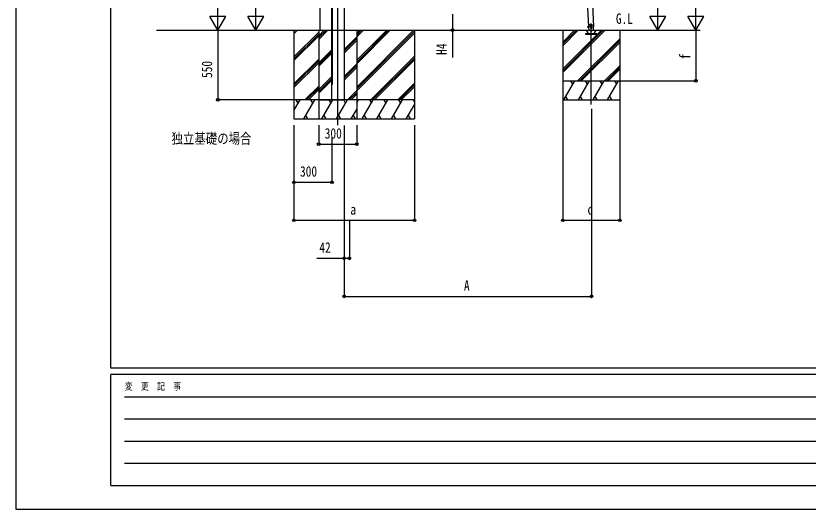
# Model space of a CAD drawing. Units: millimetres, scale not verified. Extents: x -10512 to 10512, y -7425 to 7425.
# Drawn here: x -10512 to -4265, y -7425 to -3533 of the extents above; entities that cross this region are included whole.
import ezdxf
from ezdxf.enums import TextEntityAlignment as Align

# ---------------------------------------------------------------- set-up
doc = ezdxf.new("R2010")
doc.units = ezdxf.units.MM
doc.header["$LTSCALE"] = 30
for name, color, linetype in [('0-2_USER1', 3, 'Continuous'), ('0-4_YKK_12', 2, 'Continuous'), ('0-5_YKK_A1', 4, 'Continuous'), ('0-6_YKK_D', 6, 'Continuous'), ('0-7_YKK_ZWAK', 7, 'Continuous')]:
    doc.layers.add(name, color=color, linetype=linetype)
doc.styles.add('ＭＳ ゴシック', font='')
doc.styles.get('ＭＳ ゴシック').set_extended_font_data('MS Gothic')

msp = doc.modelspace()

# ---------------------------------------------------------------- linework, layer by layer
at = {"layer": '0-4_YKK_12'}
for p, q in [((-8018.5, -920.41), (-8018.5, -4073.39)), ((-7974.5, -4395.91), (-7974.49, -1148.41)), ((-5975.18, -4232.64), (-5975.18, -3636.45))]:
    msp.add_line(p, q, dxfattribs=at)
at = {"layer": '0-5_YKK_A1'}
for p, q in [((-8112.5, -3645.91), (-8112.5, -927.74)), ((-6008.02, -2631.6), (-5956.36, -3617.47)), ((-5995.89, -3619.84), (-6005.77, -3620.36)), ((-5995.9, -3619.54), (-5994.57, -3644.91)), ((-5985.1, -3605.96), (-5969.92, -3605.16)), ((-5976.85, -3618.05), (-5978.16, -3593.07)), ((-5956.32, -3644.91), (-5957.75, -3617.54)), ((-9402.9, -3645.91), (-5116.09, -3645.91)), ((-8319.4, -3645.91), (-8319.4, -4345.91)), ((-8319.4, -3673.3), (-8292.02, -3645.91)), ((-8319.4, -3659.15), (-8306.16, -3645.91)), ((-8319.4, -3857.14), (-8124.5, -3662.24)), ((-8319.4, -3871.28), (-8124.5, -3676.39)), ((-8124.5, -3645.91), (-8124.5, -4345.91)), ((-8124.5, -3690.09), (-8080.32, -3645.91)), ((-8124.5, -3704.24), (-8066.18, -3645.91)), ((-8124.5, -3718.38), (-8052.04, -3645.91)), ((-7824.5, -4094.87), (-7375.54, -3645.91)), ((-7824.5, -3911.03), (-7559.39, -3645.91)), ((-7824.5, -3882.74), (-7587.67, -3645.91)), ((-7824.5, -3896.88), (-7573.53, -3645.91)), ((-7824.5, -3698.9), (-7771.52, -3645.91)), ((-7824.5, -3684.75), (-7785.66, -3645.91)), ((-7824.5, -3670.61), (-7799.8, -3645.91)), ((-7824.5, -3645.91), (-7824.5, -4345.91)), ((-7824.5, -4109.02), (-7369.4, -3653.92)), ((-7824.5, -4123.16), (-7369.4, -3668.06)), ((-7369.4, -3645.91), (-7369.4, -4345.91)), ((-6200.18, -3645.91), (-6200.18, -4195.91)), ((-6200.18, -3951.87), (-5894.21, -3645.91)), ((-6200.18, -3966.01), (-5880.07, -3645.91)), ((-6200.18, -3980.16), (-5865.93, -3645.91)), ((-6200.18, -3768.03), (-6078.06, -3645.91)), ((-6200.18, -3753.88), (-6092.2, -3645.91)), ((-6200.18, -3739.74), (-6106.35, -3645.91)), ((-6015.17, -3644.91), (-5935.18, -3644.91)), ((-6015.17, -3645.91), (-6015.17, -3644.91)), ((-6015.17, -3645.91), (-5935.18, -3645.91)), ((-5996.48, -3671.91), (-6011.2, -3646.41)), ((-5981.76, -3629.41), (-5971.58, -3628.88)), ((-5981.17, -3650.91), (-5969.17, -3650.91)), ((-5976.4, -3634.24), (-5976.94, -3624.05)), ((-5975.17, -3679.91), (-5975.17, -3641.91)), ((-5939.14, -3646.41), (-5953.86, -3671.91)), ((-5935.18, -3644.91), (-5935.18, -3645.91)), ((-5750.18, -3645.91), (-5750.18, -4195.91)), ((-8319.4, -3885.43), (-8124.5, -3690.53)), ((-7924.5, -3798.46), (-7824.5, -3698.46)), ((-7924.5, -3812.6), (-7824.5, -3712.6)), ((-7924.5, -3826.74), (-7824.5, -3726.75)), ((-6082.09, -4045.91), (-5750.18, -3714.01)), ((-6067.94, -4045.91), (-5750.18, -3728.15)), ((-6053.8, -4045.91), (-5750.18, -3742.29)), ((-8124.5, -3902.22), (-8024.5, -3802.23)), ((-8124.5, -3916.37), (-8024.5, -3816.37)), ((-8124.5, -3930.51), (-8024.5, -3830.51)), ((-7713.41, -4195.91), (-7369.4, -3851.91)), ((-7699.27, -4195.91), (-7369.4, -3866.05)), ((-8319.4, -4069.27), (-8124.5, -3874.37)), ((-8319.4, -4083.42), (-8124.5, -3888.52)), ((-8319.4, -4097.56), (-8124.5, -3902.66)), ((-7924.5, -4010.59), (-7824.5, -3910.59)), ((-7924.5, -4024.73), (-7824.5, -3924.73)), ((-7685.12, -4195.91), (-7369.4, -3880.19)), ((-5869.95, -4045.91), (-5750.18, -3926.14)), ((-7924.5, -4038.87), (-7824.5, -3938.88)), ((-5855.81, -4045.91), (-5750.18, -3940.28)), ((-5841.67, -4045.91), (-5750.18, -3954.42)), ((-8124.5, -4114.36), (-8024.5, -4014.36)), ((-8124.5, -4128.5), (-8024.5, -4028.5)), ((-8124.5, -4142.64), (-8024.5, -4042.64)), ((-6200.18, -4045.91), (-5750.18, -4045.91)), ((-6191.93, -4195.91), (-6105.33, -4045.91)), ((-6120.33, -4071.9), (-6135.33, -4045.91)), ((-6076.46, -4195.91), (-5989.86, -4045.91)), ((-6004.86, -4071.9), (-6019.86, -4045.91)), ((-5960.99, -4195.91), (-5874.39, -4045.91)), ((-5889.39, -4071.9), (-5904.39, -4045.91)), ((-5845.52, -4195.91), (-5758.92, -4045.91)), ((-5773.92, -4071.89), (-5788.92, -4045.91)), ((-8233.91, -4195.91), (-8124.5, -4086.51)), ((-8219.77, -4195.91), (-8124.5, -4100.65)), ((-8205.62, -4195.91), (-8124.5, -4114.79)), ((-7897.69, -4195.91), (-7824.5, -4122.72)), ((-7501.28, -4195.91), (-7369.4, -4064.04)), ((-7487.13, -4195.91), (-7369.4, -4078.18)), ((-7472.99, -4195.91), (-7369.4, -4092.32)), ((-7883.55, -4195.91), (-7824.5, -4136.86)), ((-7869.41, -4195.91), (-7824.5, -4151.01)), ((-6176.93, -4169.93), (-6161.93, -4195.91)), ((-6061.46, -4169.93), (-6046.46, -4195.91)), ((-5945.99, -4169.93), (-5930.99, -4195.91)), ((-5830.52, -4169.93), (-5815.52, -4195.91)), ((-7369.4, -4195.91), (-8319.4, -4195.91)), ((-8319.4, -4279.75), (-8271, -4195.91)), ((-8286, -4221.89), (-8301, -4195.91)), ((-8242.13, -4345.91), (-8155.53, -4195.91)), ((-8170.53, -4221.9), (-8185.53, -4195.91)), ((-7824.5, -4195.91), (-8124.5, -4195.91)), ((-8112.5, -4195.91), (-7925.8, -4195.91)), ((-8098.81, -4345.91), (-8012.21, -4195.91)), ((-8027.21, -4221.9), (-8042.21, -4195.91)), ((-8024.5, -4195.91), (-7924.5, -4195.91)), ((-7983.34, -4345.91), (-7896.74, -4195.91)), ((-7911.74, -4221.9), (-7926.74, -4195.91)), ((-7824.5, -4222.55), (-7809.12, -4195.91)), ((-7824.12, -4221.9), (-7824.5, -4221.24)), ((-7780.25, -4345.91), (-7693.65, -4195.91)), ((-7723.65, -4195.91), (-7708.65, -4221.89)), ((-7664.78, -4345.91), (-7578.18, -4195.91)), ((-7593.18, -4221.9), (-7608.18, -4195.91)), ((-7549.31, -4345.91), (-7462.71, -4195.91)), ((-7477.71, -4221.9), (-7492.71, -4195.91)), ((-7433.84, -4345.91), (-7369.4, -4234.3)), ((-7369.4, -4209.49), (-7377.24, -4195.91)), ((-6200.18, -4195.91), (-5750.18, -4195.91)), ((-7867.87, -4345.91), (-7824.5, -4270.79)), ((-8319.4, -4345.91), (-7369.4, -4345.91)), ((-8227.13, -4319.93), (-8212.14, -4345.91)), ((-8126.66, -4345.91), (-8124.5, -4342.17)), ((-8124.5, -4345.91), (-7824.5, -4345.91)), ((-8083.81, -4319.93), (-8068.81, -4345.91)), ((-7968.34, -4319.93), (-7953.34, -4345.91)), ((-7852.87, -4319.93), (-7837.88, -4345.91)), ((-7765.25, -4319.93), (-7750.26, -4345.91)), ((-7649.78, -4319.93), (-7634.78, -4345.91)), ((-7534.31, -4319.93), (-7519.31, -4345.91)), ((-7418.84, -4319.93), (-7403.84, -4345.91))]:
    msp.add_line(p, q, dxfattribs=at)
for points in [[(-8024.5, -1150.91), (-8024.5, -3645.91), (-8024.5, -4195.91)], [(-7924.5, -1150.91), (-7924.5, -3645.91), (-7924.5, -4195.91)], [(-6048.97, -2633.74), (-5997.3, -3619.61), (-5956.36, -3617.47)], [(-6005.77, -3620.36), (-6005.67, -3622.35), (-5995.78, -3621.83)]]:
    msp.add_lwpolyline(points, dxfattribs=at)
for points in [[(-5977.9, -3598.07), (-5984.2, -3602.15), (-5983.8, -3609.65), (-5977.12, -3613.06), (-5970.82, -3608.97), (-5971.21, -3601.47)], [(-5930.42, -3676.91), (-5930.42, -3674.91), (-6020.42, -3674.91), (-6020.42, -3676.91)]]:
    msp.add_lwpolyline(points, close=True, dxfattribs=at)
for centre, radius in [((-5977.51, -3605.56), 8.5), ((-5977.51, -3605.56), 7.7), ((-5977.51, -3605.56), 6.5), ((-5976.67, -3629.14), 4), ((-5975.17, -3650.91), 4.25), ((-5975.17, -3650.91), 4)]:
    msp.add_circle(centre, radius, dxfattribs=at)
for centre, radius, start, end in [((-6012.07, -3646.91), 1, 30, 90), ((-5991.29, -3668.91), 6, 210, 270), ((-5959.06, -3668.91), 6, 270, 330), ((-5938.27, -3646.91), 1, 90, 150)]:
    msp.add_arc(centre, radius, start, end, dxfattribs=at)
at = {"layer": '0-6_YKK_D'}
for p, q in [((-8919.4, -3645.91), (-8919.4, -3429.41)), ((-8619.4, -3645.91), (-8619.4, -3429.41)), ((-5450.18, -3645.91), (-5450.18, -3429.41)), ((-5150.18, -3645.91), (-5150.18, -3429.41)), ((-8919.4, -3645.91), (-8981.9, -3537.66)), ((-8856.9, -3537.66), (-8981.9, -3537.66)), ((-8919.4, -3645.91), (-8856.9, -3537.66)), ((-8619.4, -3645.91), (-8681.9, -3537.66)), ((-8556.9, -3537.66), (-8681.9, -3537.66)), ((-8619.4, -3645.91), (-8556.9, -3537.66)), ((-5450.18, -3645.91), (-5512.68, -3537.66)), ((-5387.68, -3537.66), (-5512.68, -3537.66)), ((-5450.18, -3645.91), (-5387.68, -3537.66)), ((-5150.18, -3645.91), (-5212.68, -3537.66)), ((-5087.68, -3537.66), (-5212.68, -3537.66)), ((-5150.18, -3645.91), (-5087.68, -3537.66)), ((-8919.4, -3645.91), (-8919.4, -4195.91)), ((-8619.9, -3645.91), (-8618.4, -3645.91)), ((-5450.18, -3645.91), (-5449.18, -3645.91)), ((-5150.18, -3645.91), (-5150.18, -4045.91)), ((-5749.18, -4045.91), (-5149.18, -4045.91)), ((-8320.4, -4195.91), (-8920.4, -4195.91)), ((-6200.18, -4196.91), (-6200.18, -5146.91)), ((-5750.18, -4196.91), (-5750.18, -5146.91)), ((-5973.53, -4265.08), (-5973.53, -5746.91)), ((-8319.4, -4395.91), (-8319.4, -5146.91)), ((-8319.4, -4395.91), (-8319.4, -4846.91)), ((-8124.5, -4395.91), (-8124.5, -4546.91)), ((-7924.5, -4398.82), (-7924.5, -5446.91)), ((-7824.5, -4395.91), (-7824.5, -4546.91)), ((-7369.4, -4395.91), (-7369.4, -5146.91)), ((-8019.4, -4489.61), (-8019.4, -4846.91)), ((-7924.5, -4472.41), (-7924.5, -5746.91)), ((-8124.5, -4545.91), (-7824.5, -4545.91)), ((-8319.4, -4845.91), (-8019.4, -4845.91)), ((-8319.4, -5145.91), (-7369.4, -5145.91)), ((-7882.5, -5146.91), (-7882.5, -5446.91)), ((-6200.18, -5145.91), (-5750.18, -5145.91)), ((-7924.5, -5745.91), (-5973.53, -5745.91))]:
    msp.add_line(p, q, dxfattribs=at)
for points in [[(-7069.4, -3519.91), (-7069.4, -3645.91), (-7069.4, -3860.41)], [(-7882.5, -5445.91), (-7924.5, -5445.91), (-8139, -5445.91)]]:
    msp.add_lwpolyline(points, dxfattribs=at)
for centre in [(-7069.4, -3645.91), (-5150.18, -4045.91), (-8919.4, -4195.91), (-8124.5, -4545.91), (-7824.5, -4545.91), (-8319.4, -4845.91), (-8019.4, -4845.91), (-8319.4, -5145.91), (-7369.4, -5145.91), (-6200.18, -5145.91), (-5750.18, -5145.91), (-7924.5, -5445.91), (-7882.5, -5445.91), (-7924.5, -5745.91), (-5973.53, -5745.91)]:
    msp.add_circle(centre, 10.62, dxfattribs=at)
at = {"layer": '0-7_YKK_ZWAK'}
for p, q in [((-9762.45, -6312.5), (-9762.45, 6937.5)), ((9737.55, -6312.5), (-9762.45, -6312.5)), ((-3262.45, -6362.5), (-9762.45, -6362.5)), ((-9762.45, -7237.5), (-9762.45, -6362.5)), ((-9656.2, -6537.5), (-3387.45, -6537.5)), ((-9656.2, -6712.5), (-3387.45, -6712.5)), ((-9656.2, -6887.5), (-3387.45, -6887.5)), ((-9656.2, -7062.5), (-3387.45, -7062.5)), ((-9762.45, -7237.5), (-3262.45, -7237.5))]:
    msp.add_line(p, q, dxfattribs=at)
msp.add_lwpolyline([(-10512.5, -7425), (10512.5, -7425), (10512.5, 7425), (-10512.5, 7425)], close=True, dxfattribs=at)

# ---------------------------------------------------------------- texts
at = {"layer": '0-2_USER1', "style": 'ＭＳ ゴシック', "width": 0.8}
for s, p in [('G.L', (-5780.57, -3620.6)), ('独立基礎の場合', (-9284.45, -4566.05))]:
    msp.add_text(s, height=82.48, dxfattribs=at).set_placement(p, align=Align.BOTTOM_LEFT)
at = {"layer": '0-6_YKK_D', "style": 'ＭＳ ゴシック', "width": 0.8}
for s, p in [('H4', (-7089.4, -3840.41)), ('f', (-5170.18, -3875.91)), ('550', (-8939.4, -4022.91))]:
    msp.add_text(s, height=82.48, rotation=90, dxfattribs=at).set_placement(p, align=Align.BOTTOM_LEFT)
for s, p in [('300', (-8076.5, -4525.91)), ('300', (-8271.4, -4825.91)), ('a', (-7874.4, -5125.91)), ('c', (-6005.18, -5125.91)), ('42', (-8119, -5425.91)), ('A', (-6979.01, -5725.91))]:
    msp.add_text(s, height=82.48, dxfattribs=at).set_placement(p, align=Align.BOTTOM_LEFT)
at = {"layer": '0-7_YKK_ZWAK', "style": 'ＭＳ ゴシック', "width": 0.8}
msp.add_text('変  更  記  事', height=54.99, dxfattribs=at).set_placement((-9653.28, -6500), align=Align.BOTTOM_LEFT)

doc.saveas('drawing.dxf')
